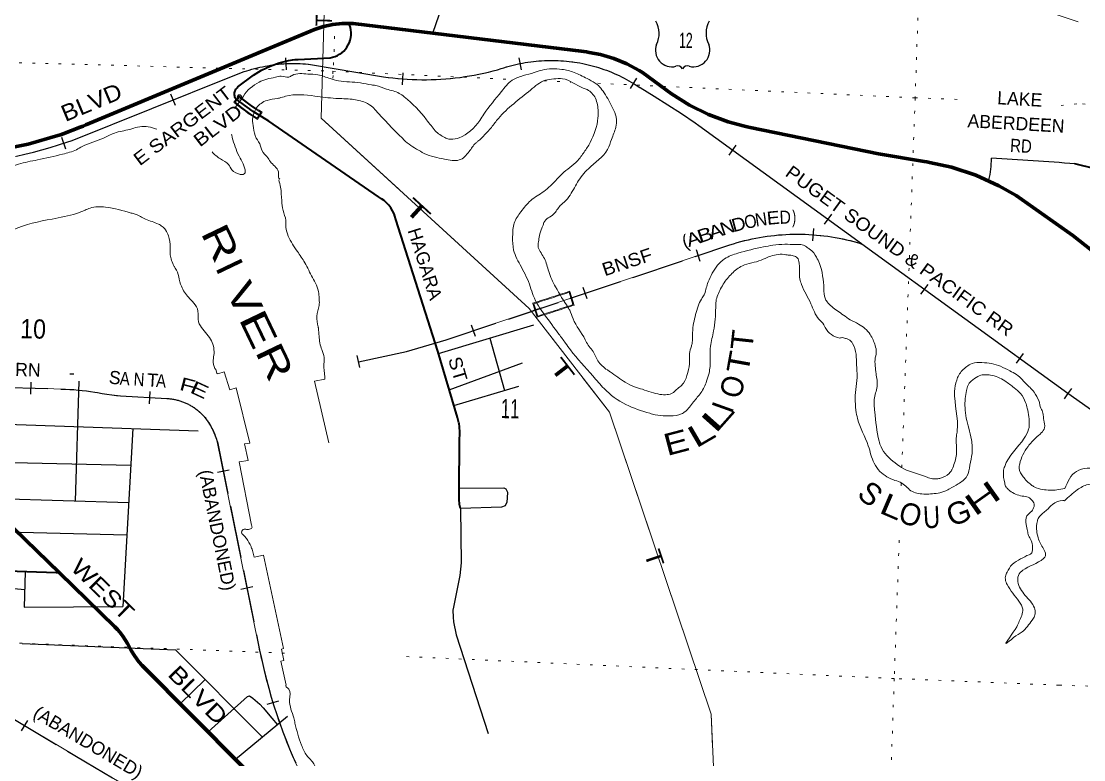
# Model space of a CAD drawing. Header units: feet. Extents: x -757852 to -501257, y -360805 to -170898.
# Drawn here: x -699044 to -689330, y -186009 to -179253 of the extents above; entities that cross this region are included whole.
import ezdxf
from ezdxf.enums import TextEntityAlignment as Align

# ---------------------------------------------------------------- set-up
doc = ezdxf.new("R2010")
doc.units = ezdxf.units.FT
doc.header["$LTSCALE"] = 80
doc.header["$PDMODE"] = 32
doc.header["$PDSIZE"] = 40
doc.linetypes.add('DOTTED', pattern=[1.5, 0.3, -1.2])
doc.linetypes.add('LONG_DASHED', pattern=[7.5, 6, -1.5])
for name, color, linetype, lineweight in [('16', 7, 'Continuous', 25), ('20', 7, 'Continuous', 70), ('26', 7, 'Continuous', 40), ('27', 7, 'Continuous', 13), ('29', 7, 'Continuous', 25), ('34', 7, 'Continuous', 13), ('39', 7, 'Continuous', 13), ('41', 7, 'Continuous', 13), ('46', 7, 'Continuous', 13), ('61', 7, 'Continuous', 13), ('63', 7, 'Continuous', 25), ('7', 7, 'DOTTED', 13)]:
    doc.layers.add(name, color=color, linetype=linetype, lineweight=lineweight)
doc.layers.add('30', color=7, linetype='Continuous')

msp = doc.modelspace()

# ---------------------------------------------------------------- linework, layer by layer
at = {"layer": '16'}
for centre, radius, start, end in [((-693433.77, -179363.46), 222.05, 332.97043, 29.75871), ((-692561.27, -179363.46), 222.05, 150.24129, 207.02957), ((-693094.58, -179518.36), 151.42, 159.09177, 283.81923), ((-692900.46, -179518.36), 151.42, 256.18077, 20.90823)]:
    msp.add_arc(centre, radius, start, end, dxfattribs=at)
for centre, major_axis, start_param, end_param in [((-693039.24, -179717.18), (-19.56, 51.67), 4.9587777, 6.2831853), ((-692955.79, -179717.18), (19.56, 51.67), 0, 1.3263754)]:
    msp.add_ellipse(centre, major_axis=major_axis, ratio=0.929097, start_param=start_param, end_param=end_param, dxfattribs=at)
at = {"layer": '20'}
msp.add_line((-687844.87, -182468.97), (-689431.1, -181214.53), dxfattribs=at)
for points in [[(-689431.1, -181214.53), (-689947.48, -180847.89), (-690106.48, -180757.42), (-690318.18, -180661.94), (-690538.71, -180589.1), (-690740.65, -180545.16), (-690765.49, -180539.75), (-690790.65, -180535.59), (-691206.09, -180466.8), (-692381.36, -180224.46), (-692406.18, -180219.35), (-692431.36, -180212.77), (-692580.36, -180173.86), (-692761.54, -180106.38), (-692934.67, -180020.33), (-693097.86, -179916.66), (-693364.95, -179721.03), (-693394.64, -179702.4), (-693507.68, -179641.6), (-693626.45, -179592.93), (-693749.66, -179556.96), (-693850.95, -179538.59), (-693875.78, -179534.08), (-693900.95, -179531), (-696008.12, -179273.2), (-696022.15, -179272.39), (-696109.12, -179272.66), (-696195.59, -179282.01), (-696280.61, -179300.36), (-696363.24, -179327.49), (-698454.7, -180201.84), (-698479.37, -180212.15), (-698504.7, -180221.97), (-698660.83, -180282.5), (-698685.79, -180292.18), (-698710.83, -180299.54), (-698980.93, -180378.9), (-699225.06, -180426.13)], [(-698694.84, -184300.6), (-700048.92, -182984.47), (-700074.03, -182961.15), (-700098.92, -182940.37), (-700112.11, -182931.97), (-700128.29, -182923.92), (-700145.22, -182917.61), (-700162.72, -182913.1), (-700180.59, -182910.44), (-700198.64, -182909.67), (-700470.66, -182902.13)], [(-695633.41, -187469.79), (-695654.85, -187447.21), (-695663.69, -187438.3), (-697938.22, -185147.5), (-697968.79, -185113.51), (-698006.64, -185062.91), (-698038.99, -185008.64), (-698071.44, -184945.08), (-698114.26, -184878.5), (-698143.75, -184841.76), (-698163.81, -184816.76), (-698188.81, -184792.46), (-698694.84, -184300.6)]]:
    msp.add_lwpolyline(points, dxfattribs=at)
at = {"layer": '26'}
for points in [[(-697078.96, -179967.4), (-697083.24, -179960.43), (-697087.14, -179952.39), (-697090.17, -179943.98), (-697092.3, -179935.3), (-697093.52, -179926.45), (-697093.8, -179917.52), (-697093.15, -179908.6), (-697091.57, -179899.81), (-697089.08, -179891.22), (-697085.71, -179882.95), (-697081.49, -179875.07), (-697076.47, -179867.68), (-697070.7, -179860.85), (-697064.26, -179854.66), (-696921.2, -179746.26), (-696846.38, -179700.41), (-696767.19, -179662.63), (-696684.48, -179633.33), (-696599.15, -179612.85), (-696563.23, -179607.54), (-696538.34, -179603.87), (-696513.23, -179602.51), (-696220.62, -179586.77), (-696197.58, -179582.2), (-696175.14, -179575.24), (-696153.55, -179565.98), (-696133.05, -179554.51), (-696113.86, -179540.96), (-696096.19, -179525.48), (-696080.23, -179508.24), (-696066.17, -179489.43), (-696054.14, -179469.24), (-696044.3, -179447.91), (-696036.74, -179425.67), (-696031.54, -179402.76), (-696028.77, -179379.43), (-696028.45, -179355.94), (-696030.59, -179332.55), (-696035.16, -179309.51), (-696042.11, -179287.07), (-696046.83, -179275.29)], [(-695028.78, -183710.04), (-695035.96, -183673.18), (-695040.73, -183625.27), (-695040.6, -183602.12), (-695040.44, -183570.87), (-695040.31, -183552.12), (-695037.24, -183086.32), (-695035.73, -183025.05), (-695035.11, -183000.22), (-695035.96, -182975.05), (-695036.36, -182965.04), (-695040.98, -182933.46), (-695042.49, -182927.53), (-695048.93, -182902.29), (-695056.28, -182877.53), (-695236.15, -182271.77), (-695618.24, -181066.78), (-695628.06, -181035.84), (-695635.98, -181013.84), (-695648.92, -180986.22), (-695664.67, -180960.1), (-695683.07, -180935.77), (-695703.91, -180913.49), (-695726.97, -180893.52), (-695726.98, -180893.51), (-695750.89, -180876.82), (-695776.98, -180858.85), (-696781.39, -180167.03), (-696924.06, -180078.43), (-697078.96, -179967.4)], [(-687844.87, -182468.97), (-687699.22, -182218.76), (-687680.74, -182174.65), (-687666.96, -182128.85), (-687658.05, -182081.87), (-687654.1, -182034.21), (-687653.95, -182012.99), (-687664.19, -181842.18), (-687670.91, -181774.77), (-687690.68, -181668.86), (-687721.42, -181565.59), (-687786.78, -181367.92), (-687818.26, -181287.46), (-687857.99, -181210.74), (-687905.51, -181138.59), (-687960.31, -181071.81), (-688021.8, -181011.12), (-688089.29, -180957.18), (-688162.05, -180910.6), (-688235.9, -180873.37), (-688267.81, -180860.29), (-688494, -180783.04), (-689411.2, -180557.32)], [(-698694.84, -184300.6), (-698725.73, -184299.53), (-700515.48, -184237.17)]]:
    msp.add_lwpolyline(points, dxfattribs=at)
at = {"layer": '29'}
for p, q in [((-695229.62, -182292.36), (-694356.47, -182031.97)), ((-694760.11, -182152.34), (-694626.02, -182630.27)), ((-695131.32, -182624.83), (-694462.21, -182376.87)), ((-698516.24, -182545.36), (-698550.07, -183644.17)), ((-695088.89, -182767.7), (-694494.43, -182591.2)), ((-700169.88, -182906.33), (-697426.4, -183000.42)), ((-698023.57, -182979.94), (-698114.77, -184606.03)), ((-702299.42, -183209.57), (-698042.4, -183315.76)), ((-698061.66, -183659.11), (-702310.22, -183529.15)), ((-697591.31, -185496.89), (-697363.18, -185275.27)), ((-696608.41, -185612.04), (-697084.67, -186007.15))]:
    msp.add_line(p, q, dxfattribs=at)
for points in [[(-695279.68, -179362.32), (-695197.02, -179114.17), (-695174.1, -179088.85), (-695151.78, -179066.52), (-695126.27, -179047.37), (-695093.13, -179037.84), (-694732.39, -178972.51), (-694686.17, -178945.28), (-694648.46, -178889.77)], [(-695040.12, -183523.96), (-694632.19, -183520.89), (-694614.19, -183530.42), (-694597.11, -183562.37), (-694601.72, -183613.03), (-694603.49, -183651.7), (-694619.43, -183686.8), (-694654.51, -183699.56), (-695028.78, -183710.04)], [(-695028.78, -183710.04), (-695023.47, -184208.18), (-695035.63, -184323.32), (-695091.43, -184612.08), (-695097.81, -184640.8), (-695096.22, -184706.2), (-695093.03, -184747.68), (-695068.21, -184866.25), (-694774.19, -185767.93)], [(-704398.27, -184147.84), (-704052.45, -183868.36), (-704014.78, -183846.34), (-703941.15, -183824.32), (-703887.21, -183814.43), (-703806.26, -183806.84), (-698078.09, -183952.08)], [(-699425.38, -184275.15), (-699441.69, -184411.79), (-699012.69, -184453.02)], [(-699009.56, -184289.64), (-699015.76, -184612.91), (-698114.77, -184606.03)], [(-699034.87, -184945.49), (-697634.82, -185002.92), (-696837.62, -185802.19)], [(-697336.55, -185753.47), (-696974.91, -185431.95), (-696957.11, -185425.68), (-696925.22, -185444.83), (-696861.75, -185500.44), (-696832.74, -185534.16), (-696753.01, -185629.88), (-696701.87, -185689.57)]]:
    msp.add_lwpolyline(points, dxfattribs=at)
for centre, radius, start, end in [((-690879.84, -180527.42), 705.32, 345.39719, 1.6906), ((-693041.89, -229239.16), 48817.04, 85.73477, 86.63303)]:
    msp.add_arc(centre, radius, start, end, dxfattribs=at)
at = {"layer": '34', "lineweight": 25}
for p, q in [((-696617.97, -179698.29), (-696624.49, -179587.38)), ((-694469.93, -179696.18), (-694491.18, -179587.12)), ((-695558.88, -179835.21), (-695551.38, -179724.36)), ((-693472.97, -179869.73), (-693414.55, -179775.22)), ((-697634.08, -180023.85), (-697675.39, -179920.71)), ((-698637.83, -180423.64), (-698672.53, -180318.11)), ((-692573.15, -180477.8), (-692507.87, -180387.9)), ((-691700.06, -181108.4), (-691634.78, -181018.49)), ((-690819.01, -181751.26), (-690753.74, -181661.35)), ((-689945.93, -182381.86), (-689880.67, -182291.96)), ((-689474.94, -182662.71), (-689439.17, -182612.02)), ((-689507.45, -182708.65), (-689474.95, -182662.59))]:
    msp.add_line(p, q, dxfattribs=at)
at = {"layer": '34'}
for p, q in [((-696417.87, -179646.48), (-695733.14, -179761.46)), ((-692849.23, -180207.73), (-691361.3, -181287.93)), ((-691360.09, -181288.8), (-689476.48, -182656.28)), ((-698137.99, -182680.39), (-697711.53, -182705.38)), ((-689473, -182658.05), (-686602.16, -184684.03)), ((-697252.02, -183101.99), (-696880.79, -184931.7))]:
    msp.add_line(p, q, dxfattribs=at)
at = {"layer": '34', "lineweight": 25}
for points in [[(-699087.19, -180488.28), (-699009.83, -180470.11), (-698932.15, -180450.99), (-698855.16, -180430.1), (-698778.81, -180407.92), (-698702.18, -180384.32), (-698626.64, -180359.48), (-698578.84, -180343.23), (-698578.09, -180342.92), (-697120.93, -179759.22), (-697098.21, -179749.37), (-697075.37, -179740.09), (-697052.36, -179731.2), (-697029.12, -179722.51), (-697005.77, -179714.39), (-696982.38, -179706.72), (-696958.74, -179699.26), (-696935.01, -179692.37), (-696911.23, -179685.93), (-696887.15, -179679.81), (-696863.17, -179674.2), (-696839.07, -179668.85), (-696814.74, -179664.01), (-696790.49, -179659.69), (-696766.09, -179655.74), (-696741.69, -179652.12), (-696717.06, -179649.02), (-696692.58, -179646.28), (-696667.87, -179644.07), (-696643.31, -179642.23), (-696618.58, -179640.77), (-696593.92, -179639.83), (-696569.24, -179639.31), (-696544.57, -179639.13), (-696519.79, -179639.52), (-696495.03, -179640.23), (-696470.37, -179641.43), (-696445.71, -179642.95), (-696421.1, -179645.11), (-696417.74, -179645.38), (-695732.97, -179760.37), (-695689.37, -179766.62), (-695645.88, -179771.82), (-695602.26, -179776.29), (-695558.33, -179780.28), (-695514.49, -179783.26), (-695470.79, -179785.44), (-695426.76, -179787.17), (-695382.86, -179787.85), (-695339.07, -179787.75), (-695294.92, -179786.96), (-695251.17, -179785.33), (-695207.33, -179783.21), (-695163.36, -179780.09), (-695119.76, -179776.15), (-695076.07, -179771.46), (-695032.54, -179766.24), (-694988.86, -179760.03), (-694945.61, -179753.23), (-694902.21, -179745.46), (-694859.23, -179737.09), (-694816.13, -179728), (-694773.44, -179718.06), (-694730.87, -179707.36), (-694688.48, -179696.12), (-694655.33, -179686.57), (-694631.41, -179678.67), (-694607.43, -179671.37), (-694583.3, -179664.45), (-694558.96, -179657.79), (-694534.55, -179651.69), (-694510.15, -179646.07), (-694485.53, -179640.68), (-694460.84, -179635.86), (-694436.18, -179631.51), (-694411.23, -179627.53), (-694386.4, -179624.03), (-694361.5, -179620.81), (-694336.4, -179618.15), (-694311.44, -179615.97), (-694286.35, -179614.22), (-694261.3, -179612.78), (-694236.07, -179611.89), (-694211.01, -179611.36), (-694185.78, -179611.38), (-694160.73, -179611.76), (-694135.54, -179612.56), (-694110.48, -179613.85), (-694085.42, -179615.59), (-694060.4, -179617.66), (-694035.34, -179620.32), (-694010.32, -179623.31), (-693985.43, -179626.78), (-693960.6, -179630.58)], [(-693960.6, -179630.58), (-693935.85, -179635.03), (-693911.16, -179639.78), (-693886.63, -179644.89), (-693862.11, -179650.48), (-693837.72, -179656.55), (-693813.33, -179663.1), (-693789.16, -179669.85), (-693765.09, -179677.25), (-693741.2, -179685.02), (-693717.35, -179693.1), (-693693.82, -179701.6), (-693670.24, -179710.7), (-693646.89, -179720.01), (-693623.81, -179729.87), (-693600.83, -179739.91), (-693577.93, -179750.6), (-693555.4, -179761.56), (-693533.04, -179772.88), (-693510.68, -179784.66), (-693488.78, -179796.9), (-693466.98, -179809.31), (-693445.43, -179822.28), (-693423.95, -179835.56), (-693402.94, -179849.16), (-693386.72, -179860.05), (-693258.34, -179937.13), (-693132.39, -180016.77), (-693007.77, -180098.6), (-692883.27, -180182.34), (-692848.59, -180206.84), (-691360.66, -181287.03), (-691359.44, -181287.91), (-689474.83, -182655.35)], [(-689474.72, -182655.49), (-686601.52, -184683.13)]]:
    msp.add_lwpolyline(points, dxfattribs=at)
at = {"layer": '34'}
for points in [[(-698578.45, -180344.26), (-698577.67, -180343.94), (-697120.49, -179760.23)], [(-695961.72, -182368.53), (-695521.53, -182276.77), (-695159.29, -182168.96), (-692564.11, -181299.6)], [(-704558.53, -182399.81), (-704435.59, -182472.32), (-703263.55, -183172.04), (-696668.57, -187091.74), (-696524.66, -187177.23)], [(-701244.12, -182545.47), (-701104.75, -182546.91), (-700480.52, -182568.44), (-698639.57, -182619.87)]]:
    msp.add_lwpolyline(points, dxfattribs=at)
for centre, radius, start, end in [((-696550.32, -181055.2), 1414.93, 84.62844, 113.76376), ((-695362.11, -177270.88), 2518.06, 261.52684, 286.309), ((-694195.86, -181051.81), 1439.39, 55.82482, 108.60136), ((-697750.78, -187223.04), 8558.03, 55.05826, 59.34494), ((-700084.73, -176027.55), 4571.96, 277.60333, 289.23595), ((-691948.66, -183195.53), 1993.32, 72.77494, 107.98428), ((-698731.8, -184825.98), 2208.04, 79.99506, 87.60599), ((-697898.49, -180156.74), 2534.99, 259.78178, 264.57875), ((-697739.03, -183192.3), 487.69, 31.36179, 86.76731), ((-698076.89, -183360.99), 864.57, 17.43227, 29.25455), ((-692513.57, -184095.18), 4446.62, 190.8433, 193.21165), ((-692162.06, -184076.53), 4793.49, 192.46844, 202.96129), ((-693771.74, -184757.35), 3045.75, 202.98141, 224.20988)]:
    msp.add_arc(centre, radius, start, end, dxfattribs=at)
msp.add_ellipse((-704308.91, -150560.03), major_axis=(1021.85, 32863.44), ratio=1, start_param=3.4798892, end_param=3.4915265, dxfattribs=at)
at = {"layer": '39'}
msp.add_line((-697092.97, -180051), (-697023.19, -179956.39), dxfattribs=at)
for points in [[(-697247.74, -182478.25), (-697187.64, -182460.27), (-697138.26, -182625.39), (-697077.62, -182607.25), (-696953.39, -183111.85), (-697003.18, -183119.2), (-696969.79, -183270.7), (-697051.24, -183282.92), (-696938.34, -183863.95)], [(-696269.22, -182528.73), (-696363.51, -182546.67), (-696231.52, -183110.72)], [(-696922.55, -184119.34), (-696914.61, -184156.52), (-696828.84, -184138.19), (-696646.24, -184992.86), (-696664.7, -184996.8), (-696642.26, -185101.92), (-696669.7, -185107.78), (-696623.09, -185326.01)]]:
    msp.add_lwpolyline(points, dxfattribs=at)
for centre, radius, start, end in [((-697030.05, -180610.09), 45.96, 256.11901, 318.3589), ((-691524.77, -181963.73), 191.58, 208.66703, 259.2761)]:
    msp.add_arc(centre, radius, start, end, dxfattribs=at)
for points in [[(-694455.01, -179750.75), (-694353.32, -179723.03), (-694282.62, -179700.08), (-694100.87, -179693.66), (-693989.71, -179721.26), (-693871.58, -179777.61), (-693795.74, -179818.91), (-693767.61, -179841.1)], [(-697023.19, -179956.39), (-697012.8, -179937.73), (-696869.04, -179810.4), (-696799.73, -179782.34), (-696720.5, -179765.59), (-696667.68, -179754.42), (-696598.74, -179764.25), (-696567.15, -179748.02), (-696424.33, -179735.87), (-696331.02, -179743.21), (-696219.38, -179778.2), (-696143.54, -179798.22), (-695943.11, -179817.29), (-695840.82, -179835.34), (-695803.7, -179840.23), (-695703.44, -179873.6), (-695587.89, -179912.73), (-695542.45, -179944.06), (-695338.71, -180154.55), (-695297.84, -180207.94), (-695258.83, -180255.22), (-695169.96, -180317.86), (-695134.13, -180330.83), (-695059.64, -180324.62), (-695041.43, -180319.04), (-694852.71, -180160.6), (-694815.13, -180103.13), (-694653.33, -179895.68), (-694556.39, -179793.36), (-694455.01, -179750.75)], [(-696896.59, -180051.53), (-696892.91, -180045.44), (-696851.71, -180004.16), (-696796.82, -179977.33), (-696701.95, -179959.55), (-696683.79, -179955.98), (-696627.13, -179939.26), (-696359.92, -179937.84), (-696167.57, -179958.73), (-696019.11, -179966.45), (-695897.33, -179997.67), (-695828.11, -180041.7), (-695808.53, -180062.31), (-695559.85, -180324.28), (-695498.9, -180378.15), (-695429.67, -180422.17), (-695360.34, -180462.16), (-695174.82, -180515.11), (-695104.8, -180526.92), (-695040.41, -180522.47), (-694950.14, -180446.17), (-694887.93, -180367.16), (-694869.46, -180351.5), (-694745.78, -180223.67), (-694681.51, -180142.7), (-694387.82, -179882.14), (-694251.03, -179792.9), (-694175.31, -179780.94), (-694095.6, -179779.21), (-693907.25, -179863.88), (-693869.45, -179878.92), (-693795.04, -179957.31), (-693769.91, -180078.77), (-693771.35, -180137.14), (-693843.2, -180362.93), (-693897.58, -180450.19), (-693912.13, -180469.97), (-693943.29, -180511.49), (-694082.93, -180634.9), (-694206.52, -180758.71), (-694266.02, -180809.59), (-694386.61, -180893.19), (-694475.51, -180995.7), (-694536.31, -181098.92), (-694551.43, -181223.41), (-694542.41, -181346.49), (-694471.73, -181502.02), (-694390.35, -181681.15), (-694362.97, -181762.91), (-694256.96, -181942.33)], [(-693767.61, -179841.1), (-693725.14, -179892.58), (-693644.25, -180033.55), (-693609.94, -180108.93), (-693602.85, -180147.36), (-693608.7, -180221.74), (-693647.62, -180333.55), (-693684.03, -180425.29), (-693859.14, -180602.2), (-693958.63, -180726.6), (-694036.24, -180859.61), (-694067.29, -180897.1), (-694116.57, -180940.18), (-694176.72, -181017.24), (-694264.98, -181093.58), (-694275.81, -181125.54), (-694284.59, -181145.77), (-694306.51, -181214.01), (-694314.95, -181270.77), (-694318.17, -181295.68), (-694316.81, -181321.89), (-694291.95, -181372.86), (-694261.06, -181423.97), (-694221.78, -181541.76), (-694159, -181684.3), (-694044.73, -181871.52)], [(-696679.98, -180699.23), (-696687.77, -180688.97), (-696690.79, -180648.61), (-696715.45, -180589.59), (-696758.63, -180548.24), (-696787.71, -180505.22), (-696844.19, -180433.33), (-696855.3, -180394.79), (-696895.68, -180321.29), (-696921.51, -180228), (-696929.19, -180147.67), (-696896.17, -180050.58)], [(-702684.35, -181673.93), (-702384.25, -181560.54), (-702216.03, -181500.26), (-702167.16, -181473.28), (-702183.74, -181412.45), (-702178.3, -181354.18), (-702165.51, -181324.29), (-702104.05, -181275.47), (-702089.74, -181265.75), (-702077.64, -181264.04), (-702050.6, -181226.44), (-701962.75, -181166.19), (-701926.54, -181126.7), (-701929.72, -181048.18), (-701933.77, -180985.12), (-701905.45, -180960.17), (-701861.09, -180953.22), (-701837.69, -180981.99), (-701767.29, -181060.28), (-701718.96, -181055.43), (-701653.92, -181024.82), (-701611.52, -181015.81), (-701359.58, -180981.78), (-701341.4, -180978.2), (-701189.74, -180937.65), (-701137.39, -180932.92), (-701095.43, -180942.01), (-701043.18, -180941.29), (-700913.5, -180896.18), (-700782.27, -180869.23), (-700725.31, -180840.43), (-700677.08, -180839.62), (-700409.27, -180814.04), (-700278.53, -180807.21), (-700106.84, -180769.19), (-699897.16, -180715.66), (-699796.75, -180698.67), (-699659.23, -180686.57), (-699617.06, -180670.22), (-699495.53, -180647.71), (-699275.99, -180632.05), (-699069.17, -180561.33), (-698895.41, -180521.33), (-698666.26, -180469.16), (-698539.65, -180428.06), (-698487.03, -180398.36), (-698291.97, -180322.08), (-698191.89, -180275.98), (-698051.95, -180242.68), (-697980.03, -180221.84), (-697825.65, -180233.73), (-697805.55, -180241.32)], [(-696995.71, -180640.63), (-696995.76, -180632.98), (-697052.42, -180486.57), (-697114.51, -180315.85), (-697121.74, -180285.71)], [(-697299.9, -180448.32), (-697223.81, -180512.51), (-697148.76, -180564.72), (-697117.83, -180613.84), (-697041.08, -180654.71)], [(-696690.17, -180705.02), (-696673.74, -180771.89), (-696662.65, -180893), (-696650.84, -180983.93), (-696624.95, -181075.19), (-696624.48, -181137.64), (-696602.37, -181218.75), (-696519.46, -181359.77), (-696451.67, -181462.16), (-696380.71, -181598.85), (-696344.2, -181666.22), (-696324.04, -181745.27), (-696319.31, -181797.75), (-696320.65, -181852.09), (-696341.14, -181950.27), (-696329.51, -182049.24), (-696327.76, -182059.35), (-696321.56, -182134.02), (-696296.48, -182257.5), (-696274.12, -182328.54), (-696278.16, -182411.01), (-696271.56, -182469.59), (-696269.22, -182528.73)], [(-701483.15, -181974.04), (-701397.07, -181935.46), (-701210.88, -181879.67), (-701069.17, -181834.85), (-700970.5, -181825.22), (-700874.62, -181847.74), (-700772.18, -181848.27), (-700758.23, -181852.63), (-700722.39, -181865.61), (-700678.12, -181862.68), (-700646.09, -181867.5), (-700604.69, -181898.75), (-700552.21, -181970.53), (-700513.04, -182011.78), (-700487.14, -182020.49), (-700475, -182016.76), (-700466.42, -181994.81), (-700470.81, -181928.25), (-700487.4, -181867.42), (-700496.94, -181847.04), (-700552.83, -181750.99), (-700575.35, -181685.99), (-700550.16, -181642.31), (-700510.26, -181612.01), (-700469.71, -181588.89), (-700430.13, -181580.84), (-700367.95, -181567.38), (-700264.36, -181538.63), (-699862.22, -181441.88), (-699729.12, -181421.02), (-699605.82, -181389.84), (-699457.77, -181333.1), (-699264.92, -181251.29), (-699134.3, -181167.94), (-699118.05, -181160.28), (-698762.07, -181062.38), (-698539.85, -181011.51), (-698460.75, -180981.25), (-698414.09, -180962.27), (-698273.25, -180953.69), (-698037.54, -181007.87)], [(-698037.54, -181007.87), (-698001.6, -181016.83), (-697908.33, -181063.45), (-697788.91, -181108.7), (-697755.28, -181129.68), (-697723.95, -181162.69), (-697699.13, -181215.66), (-697681.68, -181322.83), (-697677.89, -181413.56), (-697659.15, -181468.4), (-697649.66, -181490.79), (-697636.1, -181511.27), (-697579.93, -181677.81), (-697514.1, -181778.13), (-697465.2, -181831.71), (-697428.83, -181905.11), (-697423.18, -182001.92), (-697406.01, -182038.6), (-697312.61, -182161.76), (-697281.65, -182291.43), (-697289.2, -182353.67), (-697272.97, -182428.59), (-697261.42, -182449.01), (-697255.99, -182473.31), (-697247.74, -182478.25)], [(-692796.55, -181748.39), (-692763.72, -181638.45), (-692677.58, -181485.51), (-692613.86, -181426.68), (-692492.28, -181375.08), (-692257.3, -181316.91), (-692172.75, -181302.74), (-692061.67, -181293.58), (-691963.7, -181295.16), (-691873.52, -181310.05), (-691857.49, -181323.12), (-691830.83, -181341.36), (-691773.78, -181411.33), (-691747.05, -181468.39), (-691706.58, -181700.99), (-691694.66, -181787.89), (-691677.34, -181818.53), (-691634.26, -181863.92), (-691527.69, -181941.08), (-691464.49, -181984.95), (-691389.08, -182023.08), (-691282.95, -182118.36), (-691237.25, -182220.19), (-691226.7, -182280.88), (-691238.42, -182349.06), (-691234.28, -182425.69), (-691231.16, -182462.02), (-691218.02, -182581.18), (-691242.99, -182697.36), (-691240.14, -182826.32), (-691200.56, -183095.17), (-691183.73, -183145.93), (-691054.81, -183294.14), (-690975.74, -183346.46), (-690760.71, -183424.32), (-690738.81, -183432.92), (-690684.76, -183440.3), (-690646.46, -183435.21), (-690560.95, -183389), (-690538.17, -183361.38), (-690527.54, -183337.48), (-690494.41, -183215.45), (-690494.3, -183048.3), (-690487.09, -183000.14), (-690510.33, -182639.06), (-690491.73, -182536.82), (-690472.52, -182490.97), (-690400.28, -182412.21), (-690351.39, -182385.24), (-690260.75, -182375.4), (-690090.85, -182409.85), (-690006.28, -182451.43), (-689945.01, -182485.18), (-689844.01, -182583.15), (-689824.39, -182601.77), (-689783.32, -182647.09), (-689738.51, -182729.12)], [(-694256.96, -181942.33), (-694128.8, -182115.08), (-694066.98, -182199.12), (-694023.97, -182259.53), (-693817.5, -182498.17), (-693715.65, -182613.53), (-693516.53, -182759.62), (-693297.53, -182839.58), (-693249.65, -182852.86), (-693149.46, -182863.4), (-693109.31, -182864.41), (-693006.37, -182844.81), (-692975.76, -182825.43), (-692897.19, -182734.75), (-692830.87, -182651.81), (-692778.05, -182546.38), (-692756.14, -182472.41), (-692745.08, -182349.84), (-692746.34, -182319.59), (-692742.05, -182227.06), (-692714.49, -182086.77), (-692695.13, -181871.76), (-692694.09, -181829.49), (-692657.13, -181715.61), (-692588.15, -181606.56), (-692546.86, -181561.26), (-692450.72, -181491.16), (-692279.79, -181438.93), (-692206.03, -181406.35), (-692142.67, -181389.78), (-692068.59, -181386.31), (-692042.06, -181391.32), (-692007.62, -181393.59), (-691986.39, -181398.65), (-691949.13, -181416.78), (-691931.8, -181465.8), (-691928.62, -181580.67), (-691927.35, -181610.92)], [(-691927.35, -181610.92), (-691910.52, -181661.68), (-691824.44, -181837.03), (-691751.62, -181979.82), (-691706.64, -182029.27), (-691692.86, -182055.64)], [(-694045.78, -181869.77), (-694029.64, -181896.96), (-693999.4, -181974.25), (-693887.62, -182166.34), (-693860.75, -182217.36), (-693823.69, -182262.59), (-693771.82, -182358.53), (-693685.52, -182443.25), (-693659.81, -182460.01), (-693521.56, -182556.08), (-693438.23, -182598.43), (-693364.45, -182620.41), (-693204.88, -182666.67), (-693138.63, -182668.32), (-693088.04, -182653.46), (-693063.4, -182631.93), (-692989.4, -182563.28), (-692950.88, -182467.57), (-692934.15, -182359.23), (-692934.51, -182292.76), (-692916.81, -182226.74), (-692910.05, -182196.7), (-692905.07, -182075.99), (-692873.04, -181917.68), (-692849.08, -181841.74), (-692817.47, -181782.11), (-692796.55, -181748.39)], [(-691560.42, -182151.97), (-691546.85, -182148.04), (-691508.85, -182155.03), (-691480.94, -182163.79), (-691443.69, -182200.96), (-691406.49, -182403.28), (-691403.82, -182457.73), (-691402.45, -182483.94), (-691419.9, -182703.03), (-691412.54, -182811.97), (-691398.37, -182888.85), (-691300.02, -183137), (-691245.72, -183297.45), (-691193.31, -183371.26), (-691056.71, -183453.2), (-690993.06, -183478.95), (-690896.53, -183555.87), (-690840.71, -183573.37), (-690714.23, -183576.52), (-690645.67, -183566.14), (-690572.7, -183539.76), (-690556.39, -183530.1), (-690476.96, -183485.75), (-690398.88, -183415.2), (-690370.3, -183315.21), (-690351.57, -183206.92), (-690356.52, -183081.94), (-690382.04, -182976.57), (-690415.58, -182788.44), (-690413.49, -182703.91), (-690401.61, -182629.68), (-690388.42, -182583.69), (-690371.72, -182557.93), (-690312.31, -182511.08), (-690257.51, -182488.27), (-690229.35, -182486.95), (-690183.23, -182490.12), (-690051.97, -182543.74), (-689967.12, -182606.26), (-689908.19, -182660.09), (-689861.94, -182739.8), (-689847.16, -182792.52), (-689829, -182952.07), (-689833.86, -182986.19), (-689874.05, -183067.76), (-690053.15, -183325.12), (-690064.38, -183373.17), (-690052.91, -183478.19)], [(-689738.51, -182729.12), (-689721.93, -182792.47), (-689702.89, -182838.59), (-689698.49, -182878.25), (-689695.58, -182902.05)], [(-689695.58, -182902.05), (-689688.87, -182971.68), (-689718.16, -183019.29), (-689767.49, -183064.38), (-689839.74, -183143.14), (-689915.99, -183302.36), (-689920.99, -183342.51), (-689884.74, -183419.94), (-689810.23, -183494.3), (-689782.57, -183513.11), (-689704.82, -183537.2), (-689576.34, -183540.4), (-689502.64, -183528.32)], [(-689502.64, -183528.32), (-689398, -183371.05), (-689196, -183363.05), (-689037, -183480.05), (-688830, -183492.05), (-688616, -183458.05), (-688547, -183420.05), (-688526, -183427.05), (-688537, -183516.05), (-688479, -183594.05), (-688381, -183599.05), (-688246, -183665.05), (-688116, -183714.05), (-688082, -183764.05), (-688137, -183749.05), (-688304, -183738.05), (-688465, -183657.05), (-688549, -183649.05), (-688636, -183592.05), (-688768, -183638.05), (-689007, -183636.05), (-689049, -183703.05), (-689173, -183822.05), (-689146, -183716.05), (-689102, -183599.05), (-689121, -183538.05), (-689290, -183491.05), (-689390, -183540.05), (-689505.36, -183639.57)], [(-690052.91, -183478.19), (-690039.75, -183514.77), (-690020.17, -183535.39), (-690006.41, -183547.81), (-689893.12, -183596.96), (-689839.16, -183608.37), (-689797.79, -183641.62), (-689782.68, -183680.26), (-689784.98, -183692.29), (-689806.1, -183734.06), (-689849.4, -183779.3), (-689857.37, -183857.65), (-689844.75, -183916.37), (-689835.7, -183956.87), (-689810.74, -184003.81), (-689798.13, -184062.53), (-689801.08, -184100.72), (-689815.83, -184128.54), (-689830.03, -184134.24), (-689907.31, -184172.59), (-689984.89, -184223.02), (-690030.8, -184292.36), (-690045.84, -184332.28), (-690046.49, -184358.44), (-690029.61, -184407.19), (-689922.86, -184558.88), (-689888.52, -184632.24), (-689919.35, -184742.24), (-689942.67, -184792), (-690038.85, -184944.68), (-689971.26, -184891.98), (-689893.62, -184839.54), (-689802.61, -184733.05), (-689790.12, -184715.25), (-689775.02, -184673.32), (-689781.71, -184618.78), (-689865.31, -184505.94), (-689932.5, -184379.4), (-689933.86, -184353.19), (-689912.39, -184297.32), (-689887.76, -184275.79), (-689698.27, -184167.73), (-689679.61, -184144.02), (-689680.97, -184117.81), (-689732.8, -184019.85), (-689751.48, -183962.99), (-689756.34, -183833.98), (-689745.5, -183802.02), (-689722.62, -183770.37), (-689685.7, -183739.07), (-689669.28, -183725.38), (-689615.8, -183674.35), (-689520.5, -183638.46), (-689505.36, -183639.57)], [(-696938.34, -183863.95), (-696934.92, -183874.94), (-696935.21, -183887.02), (-696947.51, -183896.78), (-696983.79, -183901.92), (-697013.96, -183903.19), (-697028.75, -183935.87), (-697010.67, -183955.4), (-696983.87, -183986.5), (-696943.44, -184057.99), (-696937.76, -184072.24), (-696922.55, -184119.34)], [(-696626.1, -185327.08), (-696621.46, -185340.81), (-696597.91, -185363.55), (-696590.25, -185460.41), (-696552.15, -185626.49), (-696541.25, -185673.08), (-696481.96, -185875.95), (-696434.05, -185969.78), (-696367.67, -186047.96), (-696320.81, -186184.06), (-696251.05, -186288.5), (-695974.2, -186629.69), (-695941.62, -186692.93), (-695893.11, -186762.61), (-695785.12, -186863.97), (-695732.55, -186931.74), (-695725.61, -186943.84)]]:
    msp.add_spline(points, degree=3, dxfattribs=at)
at = {"layer": '46'}
for points in [[(-699796.8, -172569.7), (-699127.75, -173092.97), (-694319.21, -177600.13), (-689380.48, -179258.05)], [(-689823.34, -193394.19), (-690705.55, -192921.14), (-691530.66, -192250.13), (-692217.06, -191574.53), (-692956.72, -191266.13), (-692581.66, -189088.42), (-692736.58, -185592.48), (-693666.93, -182830.39), (-694400.9, -181881.69), (-696302.58, -180138.65), (-696256.98, -178530.61), (-701225.84, -175541.24), (-702847.88, -175492.93), (-704947, -174665.46), (-708101.59, -174113.99), (-712435.14, -177239.21), (-712315.73, -177121.32), (-713370.08, -178337.87), (-714521.83, -178774.62)], [(-695591.48, -180790.45), (-696302.6, -180138.66), (-696284.37, -179496.39)], [(-694159.86, -182193.26), (-694400.91, -181881.7), (-695295.28, -181061.93)], [(-693282.82, -183970.79), (-693666.94, -182830.4), (-693914.01, -182511.04)], [(-692723.41, -185889.86), (-692736.59, -185592.49), (-693154.57, -184351.55)]]:
    msp.add_lwpolyline(points, dxfattribs=at)
at = {"layer": '61'}
for p, q in [((-697100.04, -179992.95), (-697050.68, -179934.3)), ((-697049.9, -179945.81), (-697089.36, -179992.7)), ((-696886.17, -180139.51), (-696853.35, -180087.41)), ((-696842.27, -180084.82), (-696883.07, -180149.58))]:
    msp.add_line(p, q, dxfattribs=at)
for centre, radius, start, end in [((-696121.15, -178866.67), 1493.05, 229.01433, 239.31369), ((-696121.15, -178866.67), 1485.05, 229.30953, 238.99258), ((-696172.41, -178938.99), 1368.97, 228.70611, 239.73572), ((-696170.5, -178932.35), 1333.81, 228.70615, 239.73577), ((-696170.5, -178932.35), 1341.81, 229.05103, 239.40903)]:
    msp.add_arc(centre, radius, start, end, dxfattribs=at)
msp.add_point((-697049.9, -179945.81), dxfattribs=at)
at = {"layer": '63'}
for p, q in [((-691806.93, -181261.17), (-691798, -181150.42)), ((-692835.55, -181449.97), (-692870.84, -181344.62)), ((-693870.53, -181793.91), (-693905.83, -181688.56)), ((-694890.92, -182138.5), (-694926.21, -182033.15)), ((-695949.67, -182420.92), (-695972.34, -182312.15)), ((-698955.05, -182664.82), (-698951.94, -182553.76)), ((-697870.77, -182752.51), (-697864.27, -182641.6)), ((-697250.85, -183378.04), (-697141.96, -183355.95)), ((-697036.56, -184447.4), (-696927.68, -184425.31)), ((-696794.92, -185501.84), (-696688.71, -185469.23)), ((-699041.03, -185744.14), (-698984.27, -185648.64))]:
    msp.add_line(p, q, dxfattribs=at)
at = {"layer": '63', "linetype": 'LONG_DASHED', "lineweight": 13}
for p, q in [((-694034.31, -181732.8), (-694000.57, -181845.91)), ((-694322.57, -181949.97), (-694358.9, -181837.72))]:
    msp.add_line(p, q, dxfattribs=at)
at = {"layer": '63', "lineweight": 13}
for p, q in [((-693990.33, -181852.27), (-694028.46, -181724.46)), ((-694328, -181959.22), (-694368.37, -181834.48))]:
    msp.add_line(p, q, dxfattribs=at)
at = {"layer": '63', "linetype": 'LONG_DASHED'}
for points in [[(-695961.95, -182367.46), (-695521.8, -182275.69), (-695159.63, -182167.91), (-692564.46, -181298.56), (-692531.18, -181287.97), (-692497.87, -181278.2), (-692464.38, -181269), (-692430.56, -181260.12), (-692396.69, -181252.07), (-692362.83, -181244.64), (-692328.64, -181237.52), (-692294.41, -181231.24), (-692260.18, -181225.58), (-692225.57, -181220.42), (-692191.18, -181215.96), (-692156.65, -181211.89), (-692121.87, -181208.56), (-692087.28, -181205.94), (-692052.5, -181203.88), (-692017.81, -181202.26), (-691982.86, -181201.39), (-691948.17, -181201.05), (-691913.22, -181201.45), (-691878.55, -181202.34), (-691843.68, -181203.82), (-691808.99, -181205.98), (-691774.34, -181208.77), (-691739.74, -181212.01), (-691705.08, -181216.06), (-691670.48, -181220.57), (-691636.09, -181225.76), (-691601.75, -181231.38), (-691567.56, -181237.91), (-691533.44, -181244.86), (-691499.56, -181252.32), (-691465.69, -181260.4), (-691432.02, -181269.18), (-691398.34, -181278.59), (-691364.99, -181288.32), (-691358.04, -181290.56)], [(-700480.49, -182567.34), (-698639.53, -182618.78), (-698600.92, -182620.61), (-698562.56, -182623.31), (-698524.22, -182626.69), (-698485.68, -182630.5), (-698447.41, -182635.22), (-698409.38, -182640.55), (-698371.14, -182646.35), (-698348, -182650.44)], [(-698348, -182650.44), (-698304.32, -182658.05), (-698260.71, -182664.63), (-698216.95, -182670.46), (-698172.86, -182675.83), (-698137.91, -182679.3), (-697711.47, -182704.29), (-697702.94, -182704.82), (-697694.45, -182705.54), (-697685.98, -182706.41), (-697677.49, -182707.39), (-697669.01, -182708.54), (-697660.63, -182709.85), (-697652.19, -182711.25), (-697643.8, -182712.86), (-697635.49, -182714.59), (-697627.12, -182716.49), (-697618.86, -182718.52), (-697610.62, -182720.66), (-697602.37, -182722.98), (-697594.24, -182725.45), (-697586.11, -182728.05), (-697578.04, -182730.77), (-697569.97, -182733.67), (-697562.02, -182736.67), (-697554.08, -182739.86), (-697546.23, -182743.14), (-697538.39, -182746.57), (-697530.66, -182750.15), (-697522.99, -182753.85), (-697515.38, -182757.66), (-697507.81, -182761.66), (-697500.32, -182765.75), (-697492.91, -182769.99), (-697485.57, -182774.32), (-697478.34, -182778.84), (-697471.16, -182783.46), (-697464.08, -182788.17), (-697457.06, -182793.02), (-697450.14, -182798.02), (-697443.28, -182803.16), (-697436.53, -182808.34), (-697429.88, -182813.7), (-697423.34, -182819.16), (-697416.84, -182824.71), (-697410.51, -182830.36), (-697404.22, -182836.2), (-697398.04, -182842.09), (-697392.02, -182848.1), (-697386.04, -182854.16), (-697380.18, -182860.42), (-697374.47, -182866.72), (-697368.86, -182873.1), (-697363.3, -182879.64), (-697357.94, -182886.26), (-697352.64, -182892.92), (-697347.5, -182899.72), (-697342.41, -182906.62), (-697337.5, -182913.56), (-697332.71, -182920.63), (-697328.03, -182927.75), (-697323.43, -182934.96), (-697321.64, -182937.94), (-697314.3, -182951.2), (-697307.32, -182964.56), (-697300.56, -182978.04), (-697293.92, -182991.69), (-697287.61, -183005.42), (-697281.57, -183019.2), (-697275.65, -183033.15), (-697270.06, -183047.19), (-697264.76, -183061.28), (-697259.63, -183075.56), (-697254.81, -183089.83), (-697250.96, -183101.71), (-696879.71, -184931.48), (-696864.65, -185007.82), (-696847.91, -185083.37), (-696841.42, -185111.21), (-696822.85, -185193), (-696802.51, -185273.9), (-696780.76, -185354.5), (-696757.97, -185435.36), (-696733.42, -185515.32), (-696707.57, -185594.52), (-696680.67, -185673.97), (-696652.01, -185752.54), (-696622.04, -185830.33), (-696590.57, -185908.29), (-696574.75, -185946.09), (-696556.52, -185988.42), (-696534.62, -186036.64)], [(-703262.99, -183171.1), (-696668.01, -187090.8)]]:
    msp.add_lwpolyline(points, dxfattribs=at)
at = {"layer": '63', "lineweight": 13}
for centre, major_axis, end_param in [((-704291.44, -150557.02), (1019.71, 32795.93), 3.4907827), ((-704289.06, -150559.8), (1023.78, 32926.47), 3.4905742)]:
    msp.add_ellipse(centre, major_axis=major_axis, ratio=1, start_param=3.4798881, end_param=end_param, dxfattribs=at)
at = {"layer": '63', "linetype": 'LONG_DASHED', "lineweight": 13}
for centre, major_axis, start_param, end_param in [((-704291.44, -150557.02), (1019.96, 32803.92), 3.4801356, 3.4905296), ((-704289.06, -150559.8), (1023.53, 32918.48), 3.4801123, 3.4903874)]:
    msp.add_ellipse(centre, major_axis=major_axis, ratio=1, start_param=start_param, end_param=end_param, dxfattribs=at)
at = {"layer": '7'}
for p, q in [((-695913.19, -172675.09), (-696194.41, -179785.32)), ((-690689.32, -174664.7), (-690871.68, -179953.61)), ((-701461.08, -179567.57), (-696195.28, -179710.44)), ((-696195.28, -179710.44), (-696197.54, -179782.06)), ((-696195.28, -179710.44), (-694545.58, -179785.77)), ((-694264.88, -179798.58), (-694020.63, -179809.75)), ((-693773.15, -179821.05), (-690871.68, -179953.61)), ((-690871.68, -179953.61), (-690993.52, -183338.2)), ((-690872.69, -179953.56), (-690439.45, -179969.47)), ((-689394.57, -180007.82), (-689633.2, -180033.23)), ((-690998.55, -183478.41), (-690999.43, -183502.77)), ((-691017.32, -183999.66), (-691062.89, -185265.7)), ((-696637.53, -185033.64), (-699779.05, -184915.12)), ((-691062.89, -185265.7), (-691125.28, -187091.62))]:
    msp.add_line(p, q, dxfattribs=at)
for points in [[(-687056.25, -180084.82), (-688238.74, -180045.88), (-689394.57, -180007.82)], [(-689555.59, -185327.16), (-691062.89, -185265.7), (-695574.79, -185062.89)], [(-689555.59, -185327.16), (-685873, -185438.05), (-685470.57, -185444.94)]]:
    msp.add_lwpolyline(points, dxfattribs=at)

# ---------------------------------------------------------------- texts
at = {"layer": '16', "width": 0.6}
msp.add_text('12', height=140, dxfattribs=at).set_placement((-692967.83, -179498.61), align=Align.CENTER)
at = {"layer": '16'}
for s, rotation, width, p in [('BLVD', 22.688, 1.1, (-698640.16, -180175.49)), ('WEST', 315.814, 1.2, (-698602.57, -184262.06)), ('BLVD', 314.796, 1.25, (-697713.36, -185236.54))]:
    msp.add_text(s, height=150.7, rotation=rotation, dxfattribs=dict(at, width=width)).set_placement(p)
at = {"layer": '27'}
for s, rotation, width, p in [('E SARGENT', 37.154, 1.15, (-697960.37, -180581.15)), ('BLVD', 37.654, 1.2, (-697410.66, -180409.01)), ('ST', 286.537, 1.1, (-695142.73, -182343.01))]:
    msp.add_text(s, height=120.5, rotation=rotation, dxfattribs=dict(at, width=width)).set_placement(p)
msp.add_text('HAGARA', height=120.5, rotation=287.594, dxfattribs=at).set_placement((-695512.88, -181166.43))
at = {"layer": '30'}
for s, p in [('LAKE', (-690123.56, -180011.9)), ('ABERDEEN', (-690395.02, -180222.35))]:
    msp.add_text(s, height=120.5, rotation=356.711, dxfattribs=at).set_placement(p)
at = {"layer": '30', "width": 0.85}
msp.add_text('RD', height=120.5, rotation=356.711, dxfattribs=at).set_placement((-690005.85, -180447.26))
at = {"layer": '34', "width": 1.1}
msp.add_text('PUGET SOUND & PACIFIC RR', height=120.5, rotation=324.021, dxfattribs=at).set_placement((-692069.01, -180660.9))
at = {"layer": '41'}
for s, height, rotation, width, p in [('R', 251.1, 295.616, 1.35, (-697406.62, -181187.62)), ('I', 251.1, 295.616, 1.1, (-697275.37, -181504.2)), ('V', 251.1, 295.616, 1.3, (-697180.59, -181712.82)), ('E', 251.1, 295.616, 1.5, (-697060.88, -181972.38)), ('T', 200.9, 83.872, 1.1, (-692361.16, -182269.48)), ('R', 251.1, 295.616, 1.35, (-696909.88, -182275.17)), ('T', 200.9, 79.872, 1.2, (-692400.05, -182487.03)), ('O', 200.9, 75.334, 0.95, (-692470.56, -182716.56)), ('L', 200.9, 48.34, 1.95, (-692700.57, -183037.41)), ('E', 200.9, 14.742, 1.25, (-693139.35, -183231.36)), ('L', 200.9, 30.236, 1.55, (-692877.48, -183165.71)), ('H', 200.9, 35.452, 1.65, (-690328.24, -183790.34)), ('L', 200.9, 336.827, 1.35, (-691211.88, -183745.51)), ('O', 200.9, 344.827, 0.95, (-691035.74, -183835.04)), ('U', 200.9, 2.748, 0.8, (-690793.73, -183893.08)), ('G', 200.9, 20.343, 1.05, (-690541.42, -183880.45))]:
    msp.add_text(s, height=height, rotation=rotation, dxfattribs=dict(at, width=width)).set_placement(p)
for s, rotation, p in [('I', 70.34, (-692548.18, -182852.97)), ('S', 320.026, (-691412.98, -183595.02))]:
    msp.add_text(s, height=200.9, rotation=rotation, dxfattribs=at).set_placement(p)
at = {"layer": '46'}
for rotation, width, p in [(88.375, 0.85, (-696202.07, -179248.68)), (317.492, 1.95, (-695477.4, -181046.68)), (307.728, 1.8, (-694161.35, -182493.32)), (288.615, 1.25, (-693329.46, -184190.04))]:
    msp.add_text('T', height=150.7, rotation=rotation, dxfattribs=dict(at, width=width)).set_placement(p, align=Align.CENTER)
at = {"layer": '63'}
for s, rotation, width, p in [('D', 14.712, 1.1, (-692470.58, -181167.24)), ('O', 11.764, 0.9, (-692365.62, -181143.07)), ('N', 8.48, 0.95, (-692271.89, -181124.76)), ('E', 5.469, 1.1, (-692163.76, -181110.47)), ('D', 2.674, 0.9, (-692056.63, -181105.16)), (')', 359.344, 0.7, (-691978.61, -181103.55)), ('B', 18.52, 1.3, (-692774.47, -181262.64)), ('A', 18.52, 1.2, (-692676.8, -181230.74)), ('N', 18.52, 1.15, (-692569.34, -181195.57)), ('A', 18.52, 1.2, (-692881.08, -181299.17)), ('A', 356.646, 0.85, (-698100.23, -182581.33)), ('N', 356.646, 0.85, (-697970.44, -182589.82)), ('T', 356.646, 1.05, (-697846.3, -182596.24)), ('A', 356.646, 0.85, (-697768.58, -182602.36)), ('F', 345.374, 1.4, (-697538.47, -182640.7)), ('E', 335.241, 1.5, (-697437.41, -182679.55))]:
    msp.add_text(s, height=120, rotation=rotation, dxfattribs=dict(at, width=width)).set_placement(p, align=Align.CENTER)
for s, rotation, p in [('(', 18.52, (-692954.11, -181323.62)), ('S', 353.056, (-698195.08, -182572.39))]:
    msp.add_text(s, height=120, rotation=rotation, dxfattribs=at).set_placement(p, align=Align.CENTER)
at = {"layer": '63', "width": 1.1}
msp.add_text('BNSF', height=120.5, rotation=18.52, dxfattribs=at).set_placement((-693709.06, -181587.14))
at = {"layer": '63'}
for s, height, rotation, p in [('NORTHERN', 120.5, 358.279, (-699781.08, -182476.99)), ('-', 120, 358.399, (-698610.18, -182526.08)), ('(ABANDONED)', 120, 281.469, (-697421.11, -183369.49)), ('(ABANDONED)', 120, 329.275, (-698945.32, -185613.19))]:
    msp.add_text(s, height=height, rotation=rotation, dxfattribs=at).set_placement(p)
at = {"layer": '7'}
for s, rotation, width, p in [('10', 358.577, 0.9, (-699055.05, -182152.24)), ('11', 358.576, 0.65, (-694661.18, -182883.37))]:
    msp.add_text(s, height=175.8, rotation=rotation, dxfattribs=dict(at, width=width)).set_placement(p)

doc.saveas('drawing.dxf')
